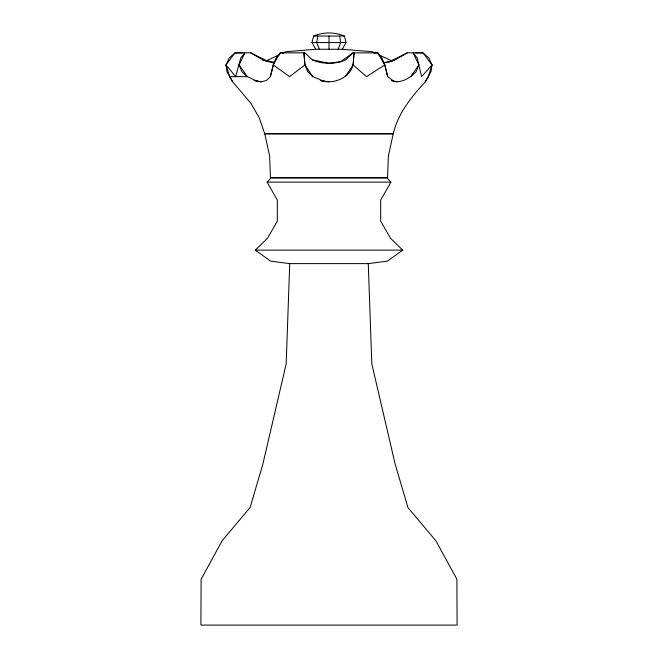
<?xml version="1.0" encoding="UTF-8"?>
<svg xmlns="http://www.w3.org/2000/svg" width="658" height="658" viewBox="0 0 658 658"><rect width="100%" height="100%" fill="white"/><g stroke="black" fill="none" stroke-linecap="round" stroke-linejoin="round"><path stroke-width="0.99" d="M289.726 263.611L286.181 363.882L262.871 464.071L250.073 507.557L222.091 540.827L201.109 579.303L200.904 625.1L457.096 625.1L456.891 579.303L435.909 540.827L407.927 507.557L395.129 464.071L371.819 363.882L368.274 263.611L387.356 261.16L402.712 250.13L390.597 238.344L380.702 221.228L380.661 200.09L390.91 182.126L386.978 177.874L271.022 177.874L267.09 182.126L277.339 200.09L277.298 221.228L267.403 238.344L255.288 250.13L270.644 261.16L289.726 263.611L368.274 263.611M329 81.831L320.323 80.473C334.445 85.343 354.086 76.402 353.494 59.894M353.659 57.888L354.062 52.879L377.741 52.879L381.928 57.929L384.79 64.903L387.685 76.641L394.101 81.485C402.564 82.793 410.469 77.554 416.119 71.722L418.85 64.903L417.246 57.929L413.183 52.879L407.36 52.78L389.585 61.679L383.088 62.707M345.286 76.641L353.083 64.903L354.062 52.879L353.107 52.78L340.745 61.679M415.708 52.78L422.987 52.879L428.819 57.929L431.985 64.903L430.998 71.722L425.307 81.831C411.373 96.94 397.967 113.341 393.221 133.854L264.779 133.854L259.153 117.585L250.937 103.38L232.693 81.831L227.002 71.722L226.015 64.903L229.181 57.929L235.013 52.879L242.292 52.78M317.839 36.042L316.671 42.548L319.369 49.268M284.733 52.78L280.259 52.879C273.292 58.957 273.054 68.481 270.315 76.641L266.506 80.473L260.897 81.831L254.243 80.473L260.897 81.831M257.64 81.485L247.276 76.641L241.881 71.722L239.15 64.903L244.817 52.879L235.013 52.879L226.015 64.903L235.654 76.641L240.754 57.929L244.817 52.879L250.64 52.78L266.638 60.791M270.315 76.641L273.21 64.903L280.259 52.879L304.893 52.78L312.344 59.812L329 63.291L339.767 61.811M315.708 49.268L311.982 42.548L313.595 36.042C323.399 31.954 334.601 31.954 344.405 36.042L346.018 42.548L342.292 49.268L315.708 49.268L285.646 51.752L282.932 53.027M431.985 64.903L421.589 76.641L418.85 64.903L413.183 52.879L422.987 52.879L431.985 64.903L428.284 76.641L425.496 81.485M338.154 49.268L340.729 42.548L339.61 36.042M425.307 81.831L426.055 80.473M410.724 76.641L418.85 64.903M353.107 52.78L345.656 59.812A23.869 12.198 0 0 1 312.344 59.812M304.506 59.894L304.917 64.903L289.627 76.641L273.21 64.903M373.267 52.78L377.741 52.879L384.79 64.903L366.531 76.641L353.083 64.903M407.36 52.78L395.277 59.812A23.869 8.628 -22.8 0 1 384.157 62.872M265.766 61.071L279.321 54.721M390.309 60.898L394.282 60.034M313.595 36.042L344.405 36.042M311.982 42.548L346.018 42.548M226.015 64.903L229.716 76.641L247.276 76.641L239.15 64.903M267.09 182.126L390.91 182.126M255.288 250.13L402.712 250.13M342.292 49.268L372.354 51.752L375.068 53.027M250.64 52.78L262.723 59.812L274.649 62.42M397.103 81.831L391.494 80.473L394.101 81.485M304.341 57.888L303.938 52.879L304.917 64.903L307.796 71.722L312.714 76.641L324.575 81.485M378.679 54.721L392.234 61.071M304.917 64.903L312.714 76.641M229.716 76.641L232.693 81.831M231.945 80.473L232.504 81.485M387.685 76.641L384.79 64.903M329 36.042L329 49.268M273.843 62.872A23.869 8.628 22.8 0 1 262.723 59.812M388.385 155.995L387.546 177.742L270.454 177.742L269.615 155.995L264.738 133.697L393.262 133.697L388.385 155.995"/></g></svg>
